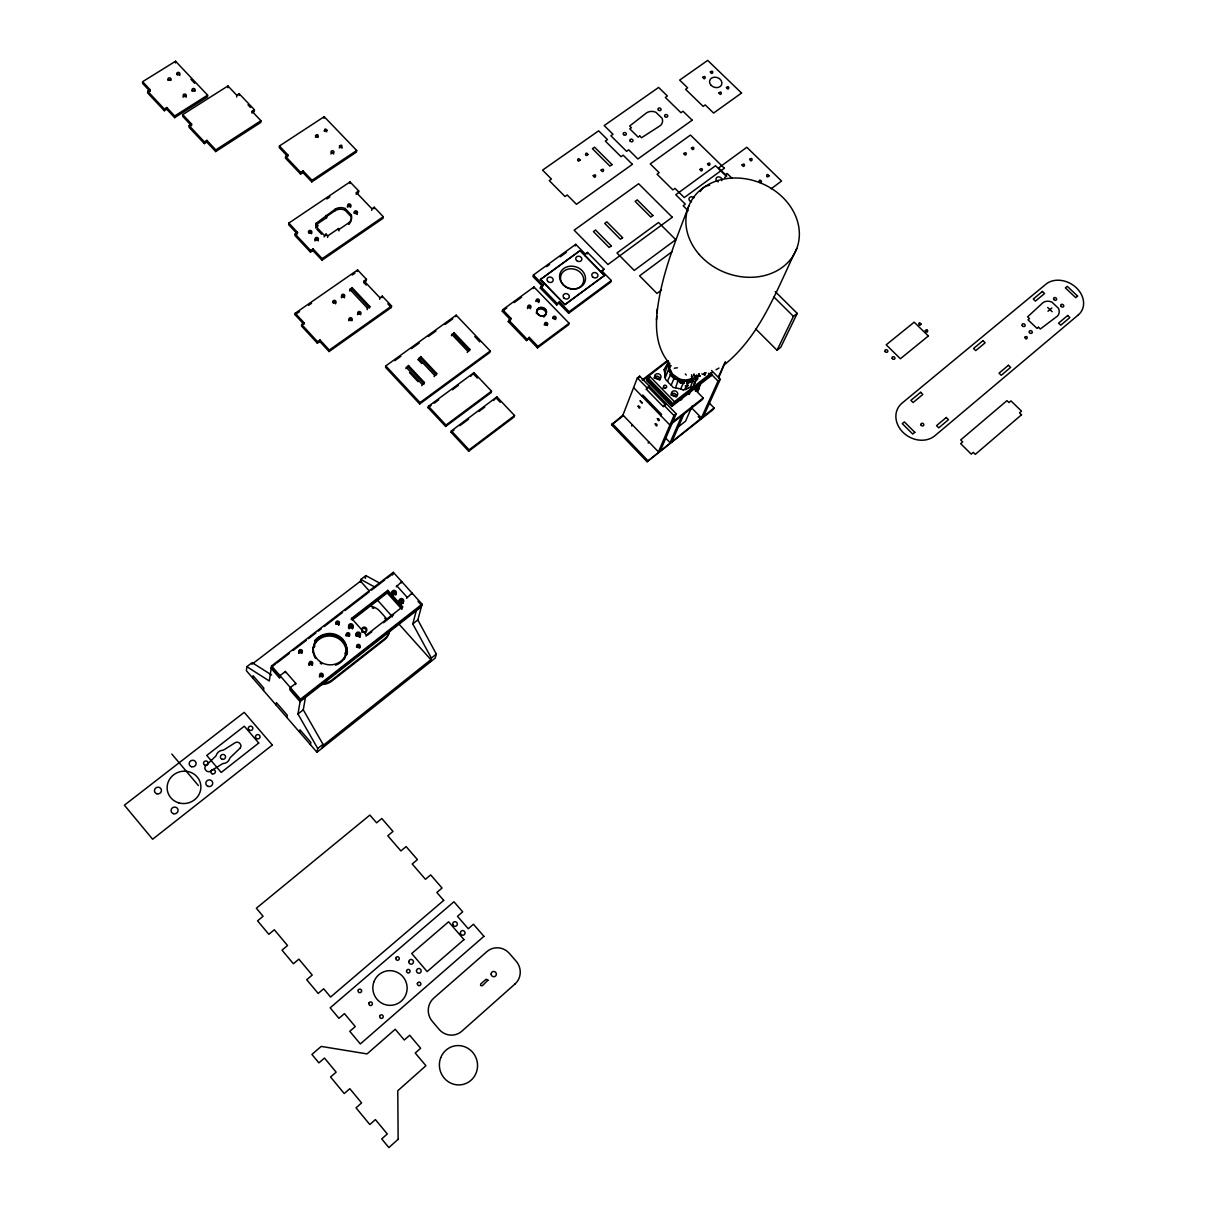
<?xml version="1.0" encoding="UTF-8"?>
<svg xmlns="http://www.w3.org/2000/svg" width="1208" height="1208" viewBox="0 0 1208 1208"><rect width="100%" height="100%" fill="white"/><g stroke="black" fill="none" stroke-linecap="round" stroke-linejoin="round"><path stroke-width="1.5" d="M669.67 363.019L669.745 368.591L672.282 373.649A16.534 14.103 19.6 0 0 672.886 374.359L678.851 378.587M142.62 81.691L142.604 83.412L150.139 91.476L150.169 89.754L142.62 81.691L175.568 61.246L207.61 95.145L207.519 96.851L174.647 117.659L166.734 109.203L166.78 107.497L164.333 109.037L164.303 110.743L166.734 109.203M150.169 89.754L147.723 91.279L147.708 93.001L164.303 110.743M667.495 381.411C661.033 376.579 667.767 367.927 668.462 361.207M175.507 62.967L175.568 61.246M174.647 117.659L174.692 115.968L166.78 107.497M236.692 97.002L236.798 95.281L227.95 85.964L182.725 114.609L182.68 116.315L190.26 124.424M182.725 114.609L191.604 124.077L189.158 125.632L189.082 127.338L204.333 143.601L206.764 142.031L206.855 140.339L204.409 141.91L204.333 143.601M191.528 125.768L191.604 124.077M339.221 147.95L340.686 146.727L342.211 148.025M669.398 363.472L668.824 366.553L669.051 364.801M236.798 95.281L239.199 93.756L254.42 109.777L252.034 111.317L260.958 120.709L260.822 122.416L215.703 151.574L215.809 149.883L206.855 140.339M227.844 87.686L227.95 85.964M239.078 95.477L239.199 93.756M252.034 111.317L251.898 113.023L254.284 111.483L254.42 109.777M666.922 360.195C657.575 347.678 655.612 331.249 656.774 316.088M657.031 312.947C661.048 275.62 675.74 240.468 688.922 205.677M656.457 319.984L657.348 308.855M665.261 373.68L665.125 376.624M279.425 145.987L279.274 147.618L287.776 156.572L287.942 154.941L279.425 145.987L324.197 116.693L356.692 150.487L356.451 152.102L311.8 181.895L302.921 172.533L303.102 170.917L311.996 180.294L311.8 181.895M287.942 154.941L285.601 156.481L285.435 158.112L300.581 174.088L302.921 172.533M668.628 365.601L668.553 370.599M288.818 223.102L288.652 224.688L297.349 233.974L297.546 232.389L288.818 223.102L350.033 181.91L358.731 191L358.474 192.616L356.164 194.186L356.405 192.57L358.731 191M300.581 174.088L300.762 172.472L285.601 156.481M297.546 232.389L295.145 234.005L294.978 235.575L310.486 252.14L312.872 250.509L313.068 248.939L322.189 258.648L321.977 260.218L312.872 250.509M246.855 666.68L246.387 670.712L316.979 752.252L435.152 658.134L436.345 654.102L417.832 619.961L422.075 604.181L393.31 572.305L271.558 665.955L269.308 680.98L246.855 666.68L252.125 662.648L271.634 674.985M295.235 313.219L304.129 322.838L303.948 324.363L295.039 314.744L295.235 313.219L357.598 269.928L366.462 279.35L366.205 280.89L363.85 282.551L366.281 285.133M252.804 678.111L253.091 675.71L263.827 688.107L263.51 690.493M324.001 118.339L324.197 116.693M310.486 252.14L310.683 250.569L313.068 248.939M304.129 322.838L301.698 324.544L301.517 326.054L317.372 343.208L319.788 341.502L319.999 339.992L329.316 350.063L329.089 351.543L319.788 341.502M315.998 223.42L317.719 225.232L317.508 226.817L315.801 225.005L315.998 223.42L335.129 209.211A9.604 8.154 8.6 0 1 345.171 208.516L351.317 214.979L351.075 216.579A9.664 8.214 8.6 0 1 349.127 223.918M315.726 228.025L317.719 225.232M315.801 225.005L326.583 217.697L326.084 215.341M324.046 236.844L326.039 234.065L327.761 235.877L327.549 237.463M326.583 217.697L326.809 216.096M325.828 235.636L326.039 234.065M325.873 216.927L334.903 210.811L335.129 209.211M317.372 343.208L317.568 341.698L319.999 339.992M338.331 230.109L338.557 228.523L339.055 230.879M351.075 216.579L344.944 210.117L345.171 208.516M693.815 385.126L696.835 377.364M349.807 183.525L350.033 181.91M276.073 704.989L276.421 702.633L287.247 715.151L286.87 717.461M348.719 224.28L348.961 222.695A9.679 8.214 8.6 0 0 351.317 214.979M285.194 672.705L285.39 671.467L295.779 683.381L295.567 684.604M352.223 287.746L349.837 289.392L349.595 290.932L351.966 289.271L352.223 287.746L369.829 306.5L369.557 308.01L351.966 289.271M357.341 271.483L357.598 269.928M371.641 210.388L371.898 208.803L374.208 207.217L383.298 216.73L383.027 218.316L321.977 260.218M373.952 208.803L374.208 207.217M363.85 282.551L364.106 280.996L366.462 279.35M367.187 309.686L367.443 308.176L369.829 306.5M316.979 752.252L317.734 748.492L297.953 713.988L300.505 699.206L422.075 604.181M322.219 748.084L322.989 744.309L303.268 709.821L305.458 697.424M299.524 732.093L299.931 729.798L310.864 742.407L310.426 744.672M379.659 299.327L379.931 297.802L382.287 296.141L391.573 305.986L391.286 307.512L329.089 351.543M382.015 297.666L382.287 296.141M385.805 365.903L385.533 367.353L419.689 404.001L489.859 352.419L490.252 350.969L456.186 315.182L385.805 365.903L420.006 402.581L419.689 404.001M351.302 619.659L351.558 618.375L387.844 590.35L402.611 606.763L402.279 608.062L387.541 591.663L352.751 618.541M665.185 373.8L665.472 372.442M360.271 582.301L360.86 579.447L365.873 575.612L379.961 583.237M405.858 368.651L408.5 365.526L424.416 382.513L424.099 383.948L408.198 366.96L408.5 365.526M365.269 578.466L365.873 575.612M421.864 363.623L418.195 359.712L420.837 356.587L436.737 373.514L436.405 374.948L420.52 358.036L420.837 356.587M421.758 385.654L424.416 382.513M366.069 636.269L366.356 635L402.611 606.763M694.253 381.335L693.981 382.06M434.08 376.639L436.737 373.514M428.1 407.7L428.432 406.266L474.004 372.668L491.505 391.166L491.112 392.615L445.616 426.484L428.1 407.7L431.135 405.45M352.479 619.825L387.224 592.962L387.844 590.35M392.675 574.963L393.31 572.305M669.066 364.635L669.323 363.729M451.339 335.718L453.981 332.593L469.836 349.323L469.474 350.773L453.619 334.057L453.981 332.593M455.839 316.662L456.186 315.182M396.254 586.861L401.69 581.592L401.358 582.905M445.616 426.484L445.979 425.065L491.505 391.166M467.194 352.434L469.836 349.323M406.567 598.307L412.019 593.037L411.671 594.336M451.037 432.283L451.399 430.879L496.911 396.888L514.548 415.537L514.125 416.956L468.689 451.218L451.037 432.283L453.966 430.093M693.815 385.171L692.546 386.862L688.485 387.949M470.591 376.368L474.004 372.668M430.184 662.09L431.362 658.073L412.789 623.917L416.277 610.765M528.772 338.829L526.462 340.535L508.236 321.554L510.546 319.863L502.271 311.241L502.679 309.716L533.951 286.991L569.104 323.261L568.621 324.756L537.454 347.889L528.772 338.829L529.21 337.334L537.922 346.394L537.454 347.889M468.689 451.218L469.081 449.829L514.548 415.537M508.236 321.554L510.969 318.338L502.679 309.716M510.546 319.863L510.969 318.338M493.574 400.512L496.911 396.888M584.793 255.613L585.291 254.042L575.748 244.333L533.423 274.986L532.985 276.541L542.543 286.387L540.263 288.063L556.707 305.005L559.47 301.789L569.119 311.739L568.636 313.265L558.987 303.329M533.498 288.516L533.951 286.991M540.444 279.486L580.112 250.584L604.529 275.424L564.936 304.688L540.444 279.486L580.112 250.584L604.483 275.545M540.263 288.063L542.996 284.846L533.423 274.986M333.725 154.005L332.26 152.314L330.916 154.035M526.462 340.535L529.21 337.334M542.543 286.387L542.996 284.846M315.363 137.138L316.813 136.187L318.263 137.108M556.707 305.005L559.47 301.789M575.265 245.919L575.748 244.333M696.744 375.024L695.808 376.247M587.028 253.982L587.541 252.412L603.955 269.097L601.191 272.298L603.955 269.097M664.053 369.693L664.626 372.472M601.705 270.743L611.339 280.528L610.81 282.083L568.636 313.265M708.839 402.581L714.079 407.926L713.445 409.316L647.065 461.728L611.61 424.793L622.951 415.054L637.356 377.923L639.636 376.171L676.223 413.8L660.051 451.475M639.062 377.636L639.636 376.171M696.382 375.824L696.186 376.141M649.995 376.654L646.461 380.445L671.799 406.477L710.968 375.884L711.663 374.359L672.448 404.967L671.799 406.477M642.143 396.405L642.716 394.971L661.546 414.374L660.942 415.794M631.678 426.046L632.222 424.672M646.34 389.218L649.194 386.001L646.34 389.218L663.358 406.734L666.227 403.532L665.623 404.967L648.605 387.466M666.348 362.415L666.952 360.95L642.233 379.946M664.083 369.603L667.375 363.834M667.888 362.596L668.401 361.298M665.427 377.198L668.326 370.192L669.76 371.943M665.593 368.244L666.272 366.809M678.262 388.478L673.128 387.451L671.195 385.11L674.155 378.104L679.243 380.158L677.748 379.538M706.061 372.593L705.804 373.121A3.186 2.748 23.5 0 1 701.788 373.921M648.168 443.17L648.741 441.811M675.604 387.632L678.262 380.052A2.31 1.102 25.9 0 0 677.899 379.614M647.065 461.728L714.079 407.926M674.457 401.675L673.445 404.091L648.032 377.998L648.998 375.537L674.457 401.675L711.905 372.457L710.817 374.903M683.139 389.942L680.693 388.901L683.97 381.713A1.918 0.921 0.6 0 1 684.302 381.562L685.344 381.32A3.035 1.012 -5.9 0 1 686.295 381.184M676.223 413.8L673.973 415.582L658.436 451.868L622.951 415.054M685.465 388.976L688.575 381.743M690.327 387.089L693.332 380.097L696.744 377.258M698.118 376.111L699.19 373.665L694.706 383.253M681.78 415.748L670.093 442.656L665.246 437.643M671.693 442.279L684.015 413.997M695.415 391.03L696.805 387.813A10.223 4.621 52 0 0 698.481 384.763M696.14 391.226L699.492 383.585M697.741 391.513L699.16 388.281L696.986 389.988L697.756 390.788L700.338 384.899A9.83 4.455 52 0 0 700.293 382.423M692.29 405.858L685.555 421.169L677.084 427.859M691.157 409.406L691.761 408.032L701.41 417.923M694.147 388.704L703.207 397.961L702.573 399.395L669.911 425.05L633.611 387.602M718.503 376.821L725.026 362.309M718.639 377.862L725.404 361.872M796.751 248.561C777.167 288.818 761.055 334.722 725.313 363.986M711.527 370.463L720.255 379.312L718.035 381.048L700.791 419.297L698.179 416.609M703.584 416.216L720.255 379.312M755.861 329.074L777.031 350.244L793.445 316.375L797.235 313.401L775.219 291.596M797.235 313.401L780.745 347.315L777.031 350.244M654.102 377.44L654.162 377.334A3.186 2.763 22.1 0 1 659.946 379.916M694.676 383.313L693.83 384.34M694.857 377.319L695.627 376.473M685.298 389.142L683.199 389.942M324.122 131.038L325.707 130.706L326.764 131.808M1047.985 311.241L1051.896 307.98M693.996 378.104L686.748 380.807L678.896 380.158L685.872 381.215L692.562 379.146M317.734 748.492L322.989 744.309M431.362 658.073L436.345 654.102M322.672 745.819L430.879 659.689L398.474 623.524M297.953 713.988L303.268 709.821M412.789 623.917L417.832 619.961M672.765 421.864L703.207 397.961M421.381 606.778L300.082 701.637L289.98 690.025L290.373 687.563L295.779 683.381M367.519 635.151L371.868 631.754M383.449 622.739L393.597 614.842M355.65 634.759L358.217 634.155L357.115 636.405M285.39 671.467L279.999 675.634L279.622 678.111L271.075 668.281M611.61 424.793L623.449 415.643M643.124 380.278L667.843 361.041M275.439 664.083L271.392 667.194L279.803 676.873M276.783 663.056L289.18 653.513M293.076 650.508L306.409 640.255M308.463 638.67L315.877 632.962M318.263 631.135L321.222 628.855M324.182 626.574L342.574 612.426M344.929 610.629L369.271 591.89M371.581 590.108L384.914 579.855M387.058 578.209L392.993 573.634M251.928 664.264L360.512 581.154L369.271 590.939M661.41 290.116L656.971 293.453L639.576 275.847L672.176 251.611M459.84 425.714L468.629 419.131M478.896 411.46L484.77 407.081M771.157 188.78L781.546 181.034L746.816 147.285L718.549 167.957L726.733 175.975L724.649 177.516M537.922 346.394L569.104 323.261M569.119 311.739L611.339 280.528M604.529 275.424L564.966 304.552L540.489 279.365M434.17 403.215L438.715 399.863M452.381 389.791L458.451 385.307M420.006 402.581L490.252 350.969M585.291 254.042L587.541 252.412M502.271 311.241L506.741 307.995M514.17 302.589L521.599 297.183M418.195 359.712L420.52 358.036M546.575 266.696L549.595 264.507M560.165 256.851L566.205 252.472M394.699 360.739L400.814 356.33M411.52 348.614L419.161 343.117M428.327 336.503L435.967 330.992M445.148 324.378L452.789 318.867M329.316 350.063L391.573 305.986M295.039 314.744L299.554 311.619M308.568 305.352L311.573 303.268M352.223 275.031L354.971 273.129M692.486 380.173L691.716 380.671M322.189 258.648L383.298 216.73M327.761 235.877L338.557 228.523M339.282 229.293L348.961 222.695M326.87 198.958L329.92 196.904M311.996 180.294L356.692 150.487M300.762 172.472L303.102 170.917M215.809 149.883L260.958 120.709M174.692 115.968L207.61 95.145M693.045 378.195L686.688 380.082M691.52 380.671L692.531 380.037L687.835 382.075M691.323 380.913L687.896 382.332M716.012 369.708L718.986 368.062M691.233 381.788L690.447 382.181M696.397 380.414L697.741 379.025L697.59 376.896M690.055 382.362L687.926 383.072A14.285 12.14 26.3 0 1 686.582 383.344M686.718 389.082L685.751 389.565M686.748 388.795L684.604 389.429M688.454 387.964L686.22 388.629M685.102 389.58L686.189 389.293M687.443 382.453L686.521 382.649M688.349 380.852L687.125 381.079M686.28 381.23L688.469 381.532M684.136 382.891L680.27 382.574M686.22 380.097L685.736 380.097A14.315 12.246 27 0 1 684.317 380.067M684.392 382.468L677.19 380.867L679.002 381.592M683.773 383.464L680.074 382.891M684.317 380.022L681.931 379.614A14.934 12.82 27.1 0 1 680.527 379.221L679.153 378.708M680.693 388.901L678.292 388.493M677.99 379.78L677.703 379.644A18.286 15.825 18.9 0 1 677.114 379.357L678.292 379.916M360.86 579.447L374.918 587.103M673.022 376.262L675.982 378.738M674.668 379.433L670.183 374.691M674.653 377.832L673.43 376.805M671.195 385.11L669.594 383.736M1047.698 307.466L1052.183 311.739M732.154 178.407L727.125 173.484L725.026 175.024L715.529 165.722L675.785 194.73L685.314 204.167L683.154 205.753L688.198 210.751M673.203 376.594L670.727 373.363M774.011 297.093L793.445 316.375M710.213 373.106L718.035 381.048M708.447 373.317L710.968 375.884M647.08 378.904L672.448 404.967M637.356 377.923L646.929 387.753M663.962 405.284L673.973 415.582M540.716 286.507L557.175 303.48M612.139 423.419L647.639 460.384M508.659 320.029L526.899 339.04M356.405 192.57L371.898 208.803M474.744 336.534L479.787 341.834M672.75 376.156L672.327 375.688A16.519 14.088 19.6 0 1 671.739 374.978L670.682 373.468M247.957 104.809L250.494 107.482M451.686 334.254L467.556 350.984M473.627 374.118L477.371 378.089M496.503 398.323L500.278 402.309M190.879 79.23L194.714 83.307M315.937 226.44L324.257 235.273M387.813 303.827L391.286 307.512M316.919 229.293L321.675 234.337M364.106 280.996L379.931 297.802M418.512 358.263L434.412 375.205M349.837 289.392L367.443 308.176M295.145 234.005L310.683 250.569M206.764 142.031L215.703 151.574M189.158 125.632L204.409 141.91M406.16 367.217L422.075 384.219M147.723 91.279L164.333 109.037M409.527 372.577L418.089 381.728M428.432 406.266L445.979 425.065M451.399 430.879L469.081 449.829M669.126 383.253C664.974 380.203 672.599 375.794 669.851 372.155M301.698 324.544L317.568 341.698M417.968 601.297L421.728 605.48L300.294 700.429L290.177 688.802M396.571 585.548L406.9 597.009M387.224 592.962L401.962 609.361M377.576 600.21L392.494 616.85M384.793 618.315L385.579 619.206M351.558 618.375L366.356 635M271.558 665.955L300.505 699.206M171.838 754.079L198.384 785.577M669.474 370.66L670.289 372.577L669.187 369.935M670.531 370.811L670.078 369.708M670.017 372.034L669.534 371.052M694.026 374.057L694.57 376.337M693.981 374.329L694.404 375.93M358.217 635.982L357.175 635.031L355.711 635.77A2.28 2.144 9.4 0 1 359.984 637.205M693.996 374.888L694.298 376.368M669.051 369.361L668.9 367.851L669.126 369.648M665.2 376.262L665.155 375.008M700.293 191.559A14.421 11.929 20.7 0 1 709.64 185.247M535.869 301.426A1.555 1.344 16.4 0 1 537.892 300.626A1.555 1.344 16.4 0 1 538.753 302.559M552.675 318.444A1.57 1.344 17.2 0 1 555.559 319.576M544.204 324.861A1.57 1.359 17 0 1 546.001 323.986A1.57 1.359 17 0 1 547.239 325.616M527.669 308.614A1.555 1.344 16.1 0 1 528.908 306.621A1.555 1.344 16.1 0 1 530.372 308.689M536.412 313.567A4.892 4.228 16.7 0 1 542.12 309.097A4.892 4.228 16.7 0 1 545.321 315.756M544.129 316.828A4.892 4.228 16.7 0 1 543.751 317.024M687.88 392.313A1.586 1.374 23.5 0 1 689.27 394.412M689.119 391.045A1.586 1.374 23.5 0 1 689.783 393.144A1.586 1.374 23.5 0 1 687.473 393.219M681.599 397.991A1.586 1.374 23.3 0 1 679.53 399.788M696.714 386.137A10.238 4.621 52 0 1 695.053 389.187M718.216 181.849A3.02 2.491 20.6 0 1 716.102 178.437A3.02 2.491 20.6 0 1 719.893 177.153A3.02 2.491 20.6 0 1 721.735 180.656M691.505 201.872A3.05 2.522 20.2 0 1 689.285 197.946A3.05 2.522 20.2 0 1 694.041 197.734M674.321 368.304A11.536 9.966 22.8 0 1 677.416 367.836M685.329 373.982A10.087 8.713 22.8 0 1 686.235 375.039M341.577 297.757A1.57 1.359 8.6 0 1 342.906 295.779A1.57 1.359 8.6 0 1 344.31 297.832M357.568 314.654A1.57 1.359 9.2 0 1 359.063 313.038A1.57 1.359 9.2 0 1 360.633 314.714M348.765 320.694A1.57 1.374 8.8 0 1 350.29 319.199A1.57 1.374 8.8 0 1 351.89 320.754M332.789 302.559A1.57 1.359 8.2 0 1 334.827 302.045A1.57 1.359 8.2 0 1 335.598 303.827M354.08 213.242A1.661 1.419 9.1 0 1 356.254 212.563A1.661 1.419 9.1 0 1 357.16 214.465M308.568 232.57A1.676 1.434 7.4 0 1 311.604 233.763M315.031 240.981A1.691 1.434 7.6 0 1 316.466 239.003A1.691 1.434 7.6 0 1 318.172 240.936M347.421 207.172A1.661 1.404 8.9 0 1 348.916 205.511A1.661 1.404 8.9 0 1 350.682 207.112M334.903 210.811A9.604 8.154 8.6 0 1 344.944 210.117M176.942 74.654A1.525 1.253 3.9 0 1 179.796 75.5M191.996 91.144A1.54 1.268 4.3 0 1 195.001 91.249M183.163 97.214A1.54 1.268 4 0 1 184.613 95.749A1.54 1.268 4 0 1 186.198 97.199M168.048 80.272A1.54 1.253 3.7 0 1 170.872 80.377M691.414 376.216A13.364 11.536 22.8 0 1 691.791 377.893M703.63 374.057A3.171 2.733 23.5 0 1 704.204 375.008M654.207 378.315A3.186 2.763 22.1 0 1 659.175 380.007M671.104 395.258A3.201 2.778 23.1 0 1 675.74 396.858M688.273 385.624A12.926 11.174 22.8 0 1 685.344 387.255M691.64 374.722A12.926 11.174 22.8 0 1 692.093 377.168M671.029 394.201A3.201 2.778 23 0 1 676.691 396.813M700.021 376.111A3.186 2.733 23.5 0 1 699.568 375.688M704.49 372.743A3.186 2.733 23.5 0 1 704.959 375.099L705.064 374.767A3.186 2.733 23.5 0 0 704.641 372.728M700.157 376.02A3.186 2.733 23.5 0 1 699.659 375.567M662.618 388.432A1.601 1.389 22.5 0 1 665.427 388.417M687.79 384.99A13.303 11.476 22.8 0 1 685.268 385.835M670.032 366.854A13.303 11.476 22.8 0 1 671.18 365.647M320.316 684.408A15.628 14.738 5.9 0 0 331.747 681.131L384.325 639.968A15.417 14.405 10.9 0 0 389.444 631.693M372.275 607.926A15.402 14.375 10.3 0 1 373.755 608.439M361.811 629.459A2.522 2.371 10 0 1 365.495 628.87A2.522 2.371 10 0 1 365.828 632.388M362.249 632.433A2.522 2.371 10 0 1 361.781 631.86M322.174 683.275A15.644 14.753 5.9 0 0 332.004 679.923L384.627 638.715A15.447 14.421 10.9 0 0 389.399 631.875M387.134 619.417A15.447 14.421 10.9 0 0 386.288 618.375L379.931 611.278A15.432 14.39 10.3 0 0 369.452 606.038M313.234 647.911A18.271 17.184 6.6 0 1 314.986 646.114M344.824 653.09A18.271 17.184 6.6 0 1 345.216 654.268M314.503 640.784A18.392 17.274 6.7 0 1 324.137 634.864M340.218 638.066A18.392 17.274 6.7 0 1 347.149 654.525M348.508 626.318A2.28 2.144 8.8 0 1 351.89 625.412A2.28 2.144 8.8 0 1 352.253 628.704M349.188 628.809A2.28 2.144 8.8 0 1 348.538 628.009M355.771 635.061A2.295 2.144 9.5 0 1 359.259 633.717A2.295 2.144 9.5 0 1 359.335 637.28M393.159 595.77A2.265 2.099 12.2 0 1 391.679 592.932A2.265 2.099 12.2 0 1 394.82 591.935A2.265 2.099 12.2 0 1 395.665 594.97A2.265 2.099 12.2 0 0 391.709 593.702M399.259 600.754A2.265 2.099 12.8 0 1 402.475 600.301A2.265 2.099 12.8 0 1 402.913 603.336M401.675 604.03A2.265 2.099 12.8 0 1 398.897 601.735M315.575 658.466A16.686 15.674 6.8 0 1 321.977 636.435A16.686 15.674 6.8 0 1 344.99 644.241A16.686 15.674 6.8 0 1 335.522 665.215M321.706 664.038A16.686 15.674 6.8 0 1 320.286 663.192M338.859 624.838A1.721 1.601 7.6 0 1 338.542 625.17M335.718 623.917A1.721 1.601 7.6 0 1 337.409 622.316A1.721 1.601 7.6 0 1 339.146 623.917M356.451 646.929A1.721 1.616 9.5 0 1 358.701 645.751A1.721 1.616 9.5 0 1 359.652 648.062A1.721 1.616 9.5 0 0 357.009 647.111M298.769 652.969A1.736 1.631 4 0 1 300.399 650.84A1.736 1.631 4 0 1 302.06 652.969M319.531 675.468A1.736 1.646 5.8 0 1 321.962 674.683A1.736 1.646 5.8 0 1 322.581 677.054A1.736 1.646 5.7 0 0 319.471 676.42M319.712 677.039A1.736 1.646 5.8 0 1 319.486 676.616M309.248 665.064A1.736 1.631 4.9 0 1 310.743 662.648A1.736 1.631 4.9 0 1 312.283 665.079M346.077 635.242A1.721 1.616 8.5 0 1 348.176 634.019A1.721 1.616 8.5 0 1 349.414 636.057M348.463 627.224A2.28 2.129 8.8 0 1 352.63 628.673M393.295 597.16A2.265 2.099 12.2 0 1 391.211 594.849M400.663 605.359A2.265 2.099 12.8 0 1 398.58 603.034M399.214 601.75A2.265 2.099 12.8 0 1 403.079 603.487M312.887 652.275A16.67 15.659 6.8 0 1 333.212 636.45A16.67 15.659 6.8 0 1 344.144 659.402M336.081 623.962A1.721 1.601 7.6 0 1 338.859 624.883M298.678 652.939A1.736 1.631 4 0 1 301.713 652.954M308.87 665.034A1.736 1.631 4.8 0 1 312.177 665.034M346.077 635.921A1.721 1.601 8.5 0 1 348.991 636.072M921.13 324.197C918.322 328.319 917.793 319.486 921.13 324.197M925.313 330.675C928.363 335.537 928.469 326.794 925.313 330.675M487.956 980.201L482.249 985.803L480.618 985.517L480.693 984.007L486.084 979.25L487.956 980.201M638.096 406.19C639.545 410.916 641.463 405.843 638.111 406.099M640.164 400.965L642.279 403.14L640.195 400.814M339.448 146.183C341.909 150.834 343.555 142.514 339.463 146.047M655.204 423.872C656.774 428.749 658.436 423.268 655.204 423.872M326.975 130.298C323.533 134.496 323.88 125.843 326.975 130.298M657.363 418.708C658.737 423.374 660.867 418.557 657.394 418.557M315.545 135.628C318.142 140.324 319.531 131.702 315.545 135.628M769.058 175.885C765.6 179.766 766.159 171.204 769.058 175.885M1024.762 337.364C1026.891 342.347 1028.944 334.087 1024.762 337.274M761.493 181.502C757.884 185.428 758.669 176.791 761.493 181.502M749.624 159.335C751.95 164.152 753.671 155.877 749.624 159.335M742.044 164.907C744.4 169.739 746.046 161.434 742.044 164.907M726.446 87.535C729.058 92.216 730.01 84.062 726.446 87.535M718.941 92.88C721.267 97.591 722.852 89.528 718.941 92.88M707.541 163.91C709.7 168.637 711.663 160.679 707.556 163.79M699.961 169.422C702.271 174.209 703.932 166.009 699.961 169.422M710.334 71.997C712.433 76.587 714.502 68.916 710.364 71.876M702.814 77.297C705.11 81.978 706.771 73.975 702.814 77.297M691.414 148.086C693.724 152.842 695.37 144.688 691.414 148.086M683.834 153.567C686.114 158.339 687.835 150.124 683.834 153.567M601.101 170.086C603.396 174.949 605.208 166.583 601.101 170.086M593.219 175.689C595.514 180.566 597.281 172.2 593.219 175.689M587.964 154.503C584.325 158.339 585.246 149.868 587.964 154.503M580.082 160.06C576.442 163.956 577.318 155.394 580.082 160.06M654.887 375.401L654.812 375.688A3.201 2.763 22.1 0 0 658.587 379.312A3.201 2.763 22.1 0 0 660.414 375.054A3.201 2.763 22.1 0 0 655.159 374.873L654.887 375.401M239.939 748.265L230.426 757.446A3.458 3.307 -7.2 0 0 229.565 758.805A6.916 6.599 -8.1 0 1 223.586 763.486A3.473 3.307 -8.7 0 0 222.03 764.015L210.645 771.172A3.473 3.322 -10.4 0 1 206.07 770.523L205.632 770.024A3.473 3.322 -10.4 0 1 205.904 765.57L215.522 756.344A3.458 3.292 -8.9 0 0 216.383 754.985A6.916 6.599 -8.1 0 1 222.347 750.334A3.458 3.292 -7.5 0 0 223.918 749.806L235.198 742.724A3.443 3.277 -5.8 0 1 239.743 743.373L240.181 743.886A3.443 3.277 -5.8 0 1 239.939 748.265M398.127 1139.28L388.885 1147.6L381.728 1138.933L387.285 1133.965L375.401 1119.59L369.844 1124.542L356.028 1107.827L361.585 1102.919L349.807 1088.68L344.25 1093.572L330.569 1077.007L336.141 1072.16L324.469 1058.057L318.897 1062.874L311.921 1054.433L321.192 1046.415L367.051 1053.905L395.227 1029.261L404.272 1040.013L409.678 1035.256L420.641 1048.257L415.235 1053.029L425.926 1065.728L397.779 1090.749L398.127 1139.28M515.031 983.961L461.909 1031.149A16.534 16.097 70.5 0 1 439.048 1029.307L432.268 1021.304A16.489 16.097 69.9 0 1 433.778 998.11L486.99 951.557A16.248 15.734 56.5 0 1 509.383 953.429L516.148 961.221A16.293 15.749 57.7 0 1 515.031 983.961M483.925 936.336L360.331 1043.954L349.776 1031.315L355.258 1026.558L344.431 1013.618L338.95 1018.344L330.161 1007.819L453.951 901.772L462.679 911.829L457.485 916.313L468.251 928.741L473.445 924.241L483.925 936.336M463.978 939.613L427.134 971.579L411.717 953.52L448.591 921.795L463.978 939.613M1021.515 414.782L975.309 454.359L973.286 452.366L971.247 454.117L960.647 443.653L962.7 441.917L960.692 439.939L1006.974 400.633L1008.967 402.581L1010.96 400.89L1021.5 411.128L1019.507 412.819L1021.515 414.782M443.714 900.398L330.584 997.038L323.668 988.793L318.187 993.459L306.711 979.718L312.208 975.067L298.889 959.137L293.393 963.758L282.023 950.137L287.534 945.547L274.337 929.767L268.825 934.328L257.561 920.828L263.072 916.283L256.338 908.235L369.875 815.083L376.579 822.814L381.803 818.526L392.993 831.436L387.783 835.77L400.905 850.93L406.13 846.582L417.424 859.613L412.215 863.992L425.458 879.288L430.667 874.894L442.053 888.031L436.858 892.47L443.714 900.398M1078.291 314.926L934.901 435.726A23.42 19.69 30.6 0 1 903.01 432.343A23.42 19.69 30.6 0 1 901.999 403.185L1045.886 284.227A22.635 18.165 30.5 0 1 1076.283 287.731A22.635 18.165 30.5 0 1 1078.291 314.926M946.257 417.5L936.532 425.669L938.752 427.859L948.461 419.674L946.257 417.5M1008.438 365.269L999.031 373.166L1001.221 375.295L1010.628 367.383L1008.438 365.269M1067.691 315.484L1058.57 323.14L1060.76 325.209L1069.865 317.553L1067.691 315.484M1038.457 327.232L1037.023 328.425L1028.023 319.833L1029.458 318.625L1027.6 316.858L1042.806 302.815A9.332 7.52 30.5 0 1 1051.881 302.076L1058.51 308.372A9.407 7.58 30.5 0 1 1057.589 315.952L1040.315 329.014L1038.457 327.232M914.834 432.313L912.765 434.049L902.27 423.646L904.339 421.909L914.834 432.313M1077.581 296.066L1075.694 297.651L1065.38 287.897L1067.283 286.326L1077.581 296.066M920.647 392.298L910.892 400.361L913.097 402.536L922.837 394.457L920.647 392.298M982.98 340.686L973.542 348.493L975.732 350.607L985.154 342.785L982.98 340.686M1042.398 291.475L1033.263 299.04L1035.437 301.109L1044.558 293.529L1042.398 291.475M928.333 335.99L900.398 358.746L886.204 344.808L914.169 322.189L928.333 335.99M272.329 745.049L152.631 839.243L124.394 805.177L244.227 712.342L272.329 745.049M258.738 743.026L221.2 772.456L206.764 755.423L244.318 726.204L258.738 743.026M675.755 239.682L634.23 270.441L616.956 252.985L658.526 222.483L675.755 239.682M672.282 217.244L607.941 264.507L574.147 230.199L638.624 183.737L672.282 217.244M611.293 245.934L609.164 247.504L593.43 231.589L595.574 230.033L611.293 245.934M622.588 237.689L620.459 239.244L604.74 223.404L606.869 221.849L622.588 237.689M652.909 215.522L650.81 217.062L635.136 201.389L637.235 199.864L652.909 215.522M724.362 168.244L684.256 197.583L674.985 188.388L672.886 189.913L657.046 174.224L659.145 172.714L650.266 163.91L690.463 135.054L724.362 168.244M741.546 93.031L713.596 113.054L705.215 104.915L703.147 106.38L685.57 89.301L687.639 87.837L679.666 80.09L707.692 60.4L741.546 93.031M692.184 120.181L637.899 158.973L628.704 149.837L626.574 151.347L610.886 135.779L613 134.284L604.196 125.557L658.617 87.429L667.39 95.991L665.321 97.44L680.95 112.706L683.018 111.242L692.184 120.181M632.373 164.333L576.442 204.303L567.201 194.971L565.012 196.526L549.247 180.596L551.437 179.056L542.588 170.117L598.655 130.826L607.458 139.584L605.329 141.079L621.033 156.693L623.162 155.183L632.373 164.333M612.033 164.605L609.904 166.115L592.418 148.69L594.562 147.18L612.033 164.605M639.787 136.021L638.202 137.153L629.806 128.848L631.391 127.731L629.655 126.01L646.567 112.857A9.166 7.49 18.1 0 1 655.914 112.284L662.12 118.354A9.226 7.535 18.1 0 1 660.459 125.541L641.524 137.742L639.787 136.021M676.057 396.299L675.106 396.496A3.216 2.778 23 0 1 671.572 392.645A3.216 2.778 23 0 1 676.586 391.619A3.216 2.778 23 0 1 676.057 396.299M711.119 85.345A6.327 5.089 19.3 0 0 721.629 84.696A6.327 5.089 19.3 0 0 714.457 77.176A6.327 5.089 19.3 0 0 711.119 85.345M536.73 301.23A1.555 1.344 16.4 0 0 539.312 300.792A1.555 1.344 16.4 0 0 537.394 299.01A1.555 1.344 16.4 0 0 536.73 301.23M553.339 318.414A1.57 1.344 17.2 0 0 555.982 318.202A1.57 1.344 17.2 0 0 554.261 316.254A1.57 1.344 17.2 0 0 553.339 318.414M544.974 324.59A1.57 1.359 17 0 0 547.617 324.378A1.57 1.359 17 0 0 545.895 322.43A1.57 1.359 17 0 0 544.974 324.59M528.349 307.361A1.57 1.344 16.1 0 0 530.931 306.908A1.57 1.344 16.1 0 0 529.013 305.126A1.57 1.344 16.1 0 0 528.349 307.361M538.209 314.548A4.907 4.228 16.7 0 0 546.318 313.189A4.907 4.228 16.7 0 0 540.354 307.557A4.907 4.228 16.7 0 0 538.209 314.548M537.877 314.201A4.953 4.273 16.7 0 0 546.242 313.521A4.953 4.273 16.7 0 0 540.806 307.391A4.953 4.273 16.7 0 0 537.877 314.201M562.852 284.303A13.107 11.189 17.4 0 0 584.838 282.098A13.107 11.189 17.4 0 0 569.934 266.228A13.107 11.189 17.4 0 0 562.852 284.303M563.97 298.029A3.141 2.688 17.4 0 0 569.194 297.289A3.141 2.688 17.4 0 0 565.465 293.604A3.141 2.688 17.4 0 0 563.97 298.029M547.858 281.464A3.126 2.673 16.6 0 0 553.083 280.739A3.126 2.673 16.6 0 0 549.368 277.07A3.126 2.673 16.6 0 0 547.858 281.464M592.66 276.934A3.126 2.658 18.1 0 0 597.824 276.224A3.126 2.658 18.1 0 0 594.11 272.57A3.126 2.658 18.1 0 0 592.66 276.934M576.594 260.55A3.111 2.643 17.4 0 0 581.743 259.841A3.111 2.643 17.4 0 0 578.043 256.217A3.111 2.643 17.4 0 0 576.594 260.55M563.245 284.831A11.748 10.042 17.4 0 0 583.026 283.246A11.748 10.042 17.4 0 0 570.025 268.795A11.748 10.042 17.4 0 0 563.245 284.831M658.36 110.064A1.586 1.299 18.2 0 0 661.018 109.898A1.586 1.299 18.2 0 0 659.221 107.995A1.586 1.299 18.2 0 0 658.36 110.064M630.259 141.23A1.601 1.314 17.7 0 0 632.947 141.049A1.601 1.314 17.7 0 0 631.15 139.116A1.601 1.314 17.7 0 0 630.259 141.23M623.585 134.617A1.601 1.314 17.5 0 0 626.273 134.45A1.601 1.314 17.5 0 0 624.476 132.518A1.601 1.314 17.5 0 0 623.585 134.617M665.004 116.587A1.586 1.299 18.4 0 0 667.677 116.421A1.586 1.299 18.4 0 0 665.88 114.518A1.586 1.299 18.4 0 0 665.004 116.587M342.136 296.594A1.57 1.359 8.6 0 0 344.703 295.915A1.57 1.359 8.6 0 0 342.649 294.299A1.57 1.359 8.6 0 0 342.136 296.594M358.323 313.884A1.57 1.359 9.2 0 0 360.875 313.204A1.57 1.359 9.2 0 0 358.821 311.573A1.57 1.359 9.2 0 0 358.323 313.884M349.55 320.075A1.57 1.374 8.9 0 0 352.117 319.38A1.57 1.374 8.9 0 0 350.048 317.749A1.57 1.374 8.9 0 0 349.55 320.075M333.363 302.725A1.57 1.359 8.2 0 0 335.93 302.045A1.57 1.359 8.2 0 0 333.876 300.414A1.57 1.359 8.2 0 0 333.363 302.725M331.521 152.872A1.51 1.268 8.4 0 0 333.982 152.253A1.51 1.268 8.4 0 0 332.004 150.743A1.51 1.268 8.4 0 0 331.521 152.872M354.774 213.287A1.676 1.419 9.1 0 0 357.493 212.593A1.676 1.419 9.1 0 0 355.318 210.902A1.676 1.419 9.1 0 0 354.774 213.287M309.052 232.902A1.691 1.434 7.4 0 0 311.8 232.193A1.691 1.434 7.4 0 0 309.61 230.471A1.691 1.434 7.4 0 0 309.052 232.902M315.666 239.924A1.691 1.434 7.6 0 0 318.414 239.214A1.691 1.434 7.6 0 0 316.224 237.493A1.691 1.434 7.6 0 0 315.666 239.924M348.191 206.357A1.661 1.419 8.9 0 0 350.894 205.662A1.661 1.419 8.9 0 0 348.719 203.971A1.661 1.419 8.9 0 0 348.191 206.357M177.41 74.579A1.54 1.253 4 0 0 179.841 73.764A1.54 1.253 4 0 0 177.712 72.42A1.54 1.253 4 0 0 177.41 74.579M192.646 90.736A1.54 1.268 4.3 0 0 195.092 89.92A1.54 1.268 4.3 0 0 192.948 88.561A1.54 1.268 4.3 0 0 192.646 90.736M183.812 96.293A1.54 1.268 4 0 0 186.258 95.477A1.54 1.268 4 0 0 184.114 94.133A1.54 1.268 4 0 0 183.812 96.293M168.561 80.09A1.54 1.253 3.7 0 0 171.007 79.29A1.54 1.253 3.7 0 0 168.878 77.931A1.54 1.253 3.7 0 0 168.561 80.09M885.147 351.558A1.525 1.268 28.1 0 0 887.684 351.785A1.525 1.268 28.1 0 0 886.31 349.686A1.525 1.268 28.1 0 0 885.147 351.558M892.259 358.534A1.525 1.268 28.5 0 0 894.796 358.761A1.525 1.268 28.5 0 0 893.407 356.662A1.525 1.268 28.5 0 0 892.259 358.534M921.115 425.171A1.54 1.299 30.8 0 0 923.682 425.382A1.54 1.299 30.8 0 0 922.278 423.238A1.54 1.299 30.8 0 0 921.115 425.171M1053.784 299.403A1.616 1.299 30.3 0 0 1056.456 299.826A1.616 1.299 30.3 0 0 1055.082 297.561A1.616 1.299 30.3 0 0 1053.784 299.403M1029.412 332.502A1.631 1.329 30.6 0 0 1032.115 332.91A1.631 1.329 30.6 0 0 1030.741 330.614A1.631 1.329 30.6 0 0 1029.412 332.502M1022.255 325.647A1.631 1.329 30.4 0 0 1024.958 326.069A1.631 1.329 30.4 0 0 1023.584 323.774A1.631 1.329 30.4 0 0 1022.255 325.647M1060.911 306.168A1.631 1.299 30.6 0 0 1063.584 306.575A1.631 1.299 30.6 0 0 1062.21 304.31A1.631 1.299 30.6 0 0 1060.911 306.168M663.841 387.345A1.601 1.389 22.5 0 0 666.544 387.3A1.601 1.389 22.5 0 0 664.913 385.186A1.601 1.389 22.5 0 0 663.841 387.345M699.19 254.45A58.029 48.169 22 0 0 795.966 250.464A58.029 48.169 22 0 0 732.697 178.044A58.029 48.169 22 0 0 699.19 254.45M204.907 765.223A2.31 2.205 -10.3 0 0 208.153 762.928A2.31 2.205 -10.3 0 0 204.499 761.418A2.31 2.205 -10.3 0 0 204.907 765.223M212.14 773.754A2.31 2.22 -10.2 0 0 215.371 771.444A2.31 2.22 -10.2 0 0 211.717 769.949A2.31 2.22 -10.2 0 0 212.14 773.754M249.512 730.266A2.28 2.174 -3.4 0 0 252.849 728.228A2.28 2.174 -3.4 0 0 249.361 726.506A2.28 2.174 -3.4 0 0 249.512 730.266M256.73 738.662A2.28 2.174 -3 0 0 260.067 736.623A2.28 2.174 -3 0 0 256.564 734.902A2.28 2.174 -3 0 0 256.73 738.662M156.965 793.807A3.518 3.352 -16.7 0 0 161.344 789.655A3.518 3.352 -16.7 0 0 155.515 788.19A3.518 3.352 -16.7 0 0 156.965 793.807M191.483 766.702A3.473 3.307 -11.5 0 0 196.073 762.912A3.473 3.307 -11.5 0 0 190.426 761.07A3.473 3.307 -11.5 0 0 191.483 766.702M208.108 786.393A3.488 3.337 -11.6 0 0 212.699 782.573A3.488 3.337 -11.6 0 0 207.021 780.73A3.488 3.337 -11.6 0 0 208.108 786.393M173.62 813.724A3.533 3.367 -17.4 0 0 177.984 809.541A3.533 3.367 -17.4 0 0 172.14 808.077A3.533 3.367 -17.4 0 0 173.62 813.724M178.724 802.852A16.927 16.142 -14.3 0 0 200.543 783.72A16.927 16.142 -14.3 0 0 172.774 775.521A16.927 16.142 -14.3 0 0 178.724 802.852M221.849 759.137A2.582 2.461 -8.1 0 0 225.534 756.691A2.582 2.461 -8.1 0 0 221.532 754.879A2.582 2.461 -8.1 0 0 221.849 759.137M362.521 631.15A2.537 2.371 10 0 0 366.719 630.078A2.537 2.371 10 0 0 363.533 627.178A2.537 2.371 10 0 0 362.521 631.15M349.399 627.496A2.295 2.144 8.8 0 0 353.144 626.333A2.295 2.144 8.8 0 0 350.139 623.856A2.295 2.144 8.8 0 0 349.399 627.496M356.798 635.831A2.295 2.144 9.5 0 0 360.543 634.668A2.295 2.144 9.5 0 0 357.538 632.177A2.295 2.144 9.5 0 0 356.798 635.831M392.464 593.868A2.265 2.099 12.2 0 0 396.269 593.098A2.265 2.099 12.2 0 0 393.551 590.395A2.265 2.099 12.2 0 0 392.464 593.868M399.848 602.082A2.265 2.099 12.8 0 0 403.653 601.312A2.265 2.099 12.8 0 0 400.935 598.594A2.265 2.099 12.8 0 0 399.848 602.082M319.954 661.546A16.716 15.689 6.9 0 0 346.575 651.323A16.716 15.689 6.9 0 0 323.502 634.608A16.716 15.689 6.9 0 0 319.954 661.546M336.564 623.826A1.721 1.601 7.7 0 0 339.373 622.966A1.721 1.601 7.7 0 0 337.123 621.108A1.721 1.601 7.7 0 0 336.564 623.826M357.296 647.216A1.721 1.616 9.5 0 0 360.105 646.325A1.721 1.616 9.5 0 0 357.84 644.468A1.721 1.616 9.5 0 0 357.296 647.216M299.614 652.531A1.736 1.631 4.1 0 0 302.347 651.384A1.736 1.631 4.1 0 0 299.886 649.723A1.736 1.631 4.1 0 0 299.614 652.531M320.226 676.118A1.736 1.646 5.8 0 0 323.08 675.212A1.736 1.646 5.8 0 0 320.799 673.324A1.736 1.646 5.8 0 0 320.226 676.118M309.973 664.355A1.736 1.631 4.9 0 0 312.706 663.192A1.736 1.631 4.9 0 0 310.245 661.531A1.736 1.631 4.9 0 0 309.973 664.355M346.907 635.499A1.721 1.616 8.6 0 0 349.716 634.623A1.721 1.616 8.6 0 0 347.466 632.765A1.721 1.616 8.6 0 0 346.907 635.499M408.787 961.613A2.371 2.341 60.8 0 0 412.124 963.999A2.371 2.341 60.8 0 0 412.472 959.922A2.371 2.341 60.8 0 0 408.787 961.613M416.488 970.658A2.386 2.341 63.2 0 0 419.84 973.044A2.386 2.341 63.2 0 0 420.188 968.952A2.386 2.341 63.2 0 0 416.488 970.658M452.758 924.407A2.356 2.295 47.8 0 0 456.579 925.766A2.356 2.295 47.8 0 0 455.778 921.81A2.356 2.295 47.8 0 0 452.758 924.407M460.414 933.089A2.356 2.295 50.2 0 0 464.114 934.796A2.356 2.295 50.2 0 0 463.661 930.779A2.356 2.295 50.2 0 0 460.414 933.089M373.921 981.817A17.365 17.139 75.6 0 0 392.811 1005.131A17.365 17.139 75.6 0 0 403.215 977.045A17.365 17.139 75.6 0 0 373.921 981.817M395.771 958.352A1.782 1.752 61.1 0 0 398.262 960.149A1.782 1.752 61.1 0 0 398.534 957.083A1.782 1.752 61.1 0 0 395.771 958.352M417.379 983.554A1.797 1.767 67.3 0 0 419.704 985.592A1.797 1.767 67.3 0 0 420.263 982.557A1.797 1.767 67.3 0 0 417.379 983.554M358.353 989.88A1.797 1.782 89.8 0 0 359.682 992.689A1.797 1.782 89.8 0 0 361.434 990.122A1.797 1.782 89.8 0 0 358.353 989.88M379.886 1015.747A1.812 1.782 85 0 0 381.502 1018.435A1.812 1.782 85 0 0 382.966 1015.671A1.812 1.782 85 0 0 379.886 1015.747M369.044 1002.866A1.812 1.782 86.8 0 0 370.66 1005.539A1.812 1.782 86.8 0 0 372.139 1002.791A1.812 1.782 86.8 0 0 369.044 1002.866M406.537 971.005A1.782 1.767 64.9 0 0 409.044 972.817A1.782 1.767 64.9 0 0 409.316 969.737A1.782 1.767 64.9 0 0 406.537 971.005M491.127 974.086A2.673 2.582 58.5 0 0 495.099 976.396A2.673 2.582 58.5 0 0 494.993 971.806A2.673 2.582 58.5 0 0 491.127 974.086M440.724 1057.725A19.706 19.041 76.3 0 0 461.26 1084.754A19.706 19.041 76.3 0 0 473.415 1053.27A19.706 19.041 76.3 0 0 440.724 1057.725"/></g></svg>
